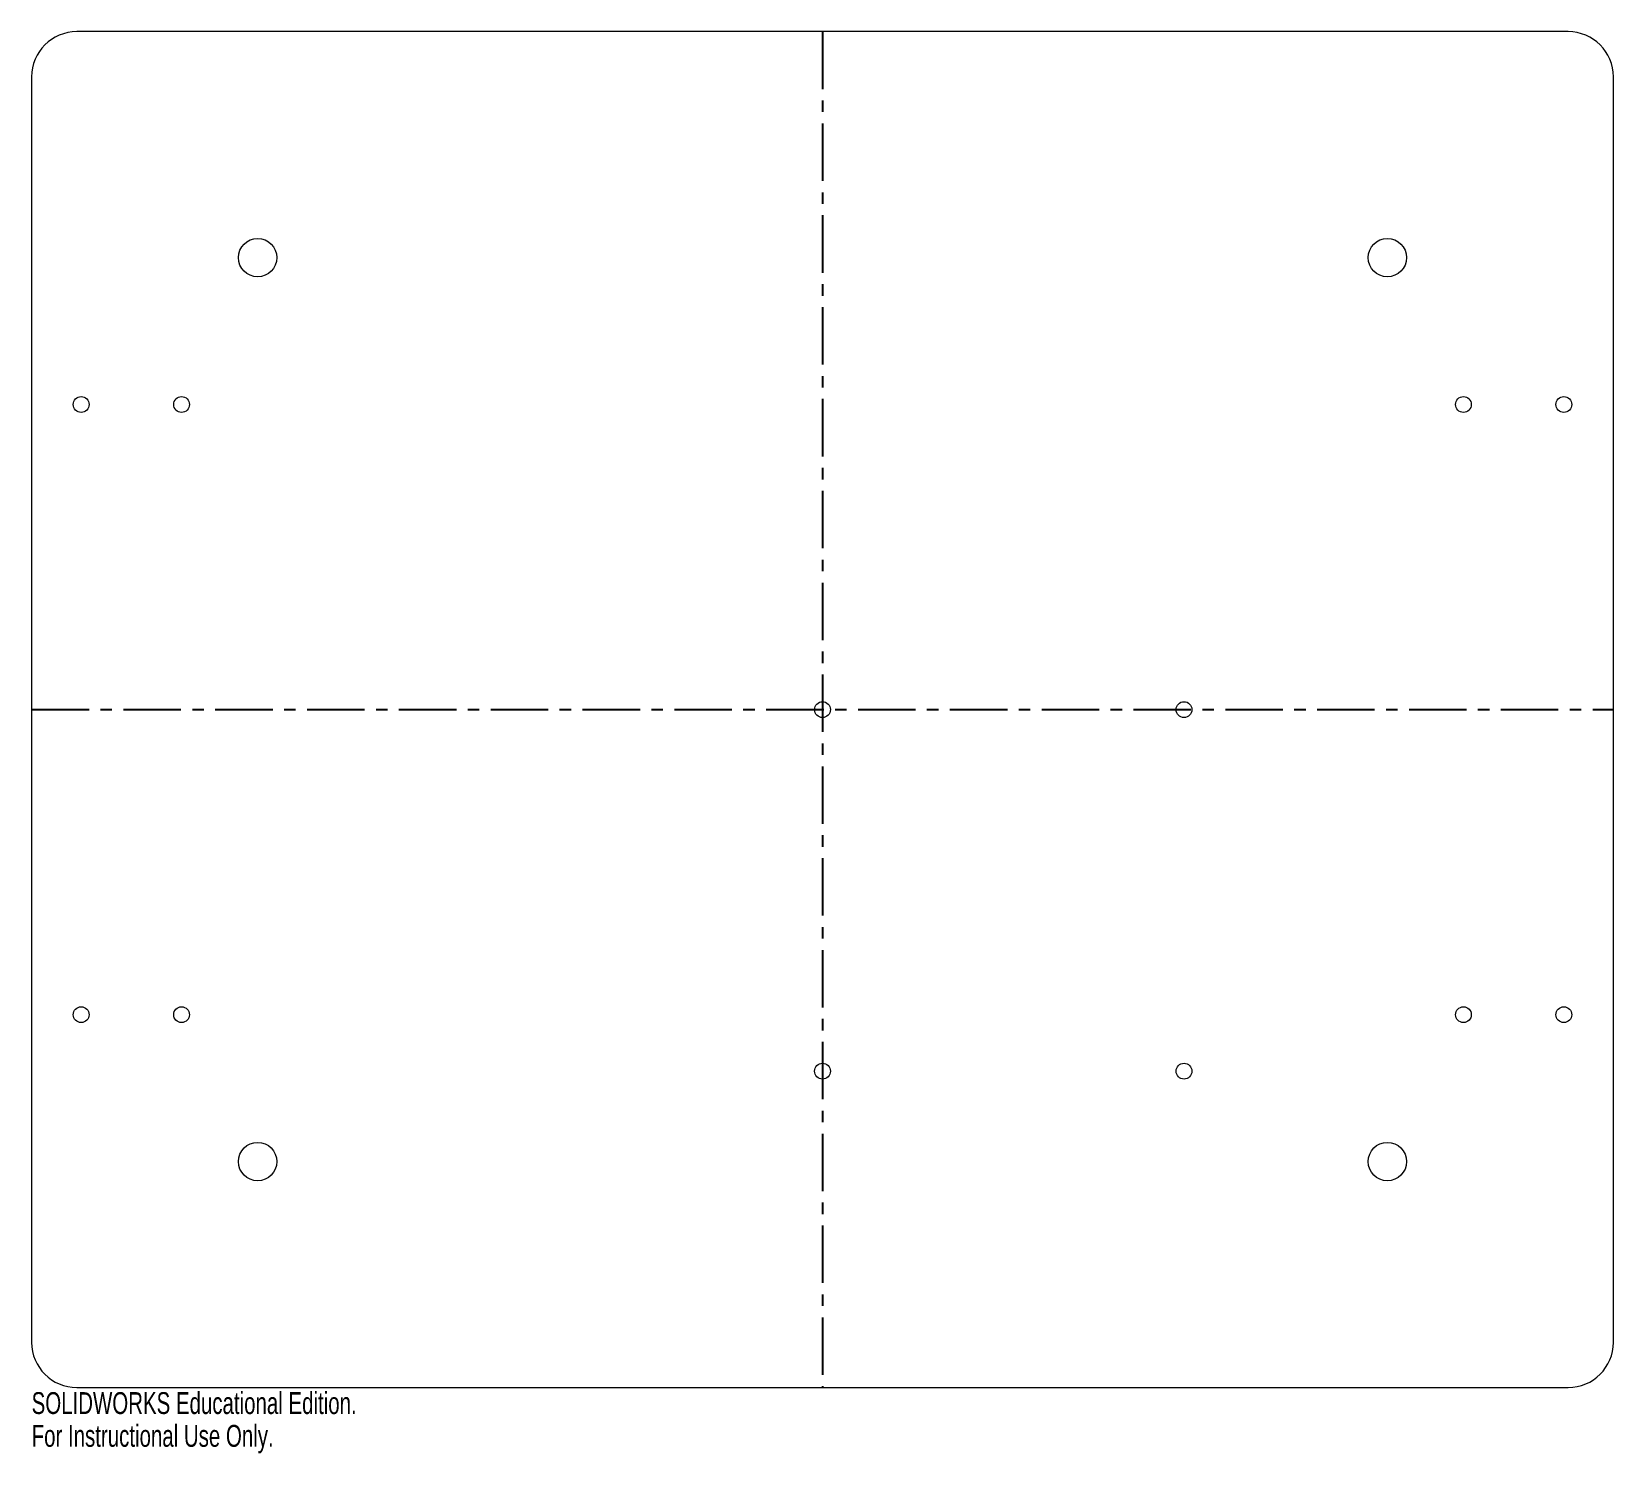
# Model space of a CAD drawing. Header units: millimetres. Extents: x -175 to 175, y -165 to 150.
import ezdxf

# ---------------------------------------------------------------- set-up
doc = ezdxf.new("R2010")
doc.units = ezdxf.units.MM
doc.linetypes.add('CENTERX2', pattern=[20.32, 12.7, -2.54, 2.54, -2.54])
doc.styles.add('SLDTEXTSTYLE0', font='TXT', dxfattribs={"width": 0.7})

msp = doc.modelspace()

# ---------------------------------------------------------------- linework, layer by layer
at = {"color": 7, "linetype": 'Continuous', "lineweight": 15}
for p, q in [((165, 150), (-165, 150)), ((-175, 140), (-175, -140)), ((175, -140), (175, 140)), ((-165, -150), (165, -150))]:
    msp.add_line(p, q, dxfattribs=at)
at = {"color": 7, "linetype": 'CENTERX2'}
for p, q in [((0, 150), (0, -150)), ((-175, 0), (175, 0))]:
    msp.add_line(p, q, dxfattribs=at)
at = {"color": 7, "linetype": 'Continuous', "lineweight": 15}
for centre, radius in [((-125, 100), 4.25), ((125, 100), 4.25), ((-164.05, 67.5), 1.75), ((-141.82, 67.5), 1.75), ((141.82, 67.5), 1.75), ((164.05, 67.5), 1.75), ((0, 0), 1.75), ((80, 0), 1.75), ((-164.05, -67.5), 1.75), ((-141.82, -67.5), 1.75), ((141.82, -67.5), 1.75), ((164.05, -67.5), 1.75), ((0, -80), 1.75), ((80, -80), 1.75), ((-125, -100), 4.25), ((125, -100), 4.25)]:
    msp.add_circle(centre, radius, dxfattribs=at)
for centre, start, end in [((-165, 140), 90, 180), ((165, 140), 0, 90), ((-165, -140), 180, 270), ((165, -140), 270, 0)]:
    msp.add_arc(centre, 10, start, end, dxfattribs=at)

# ---------------------------------------------------------------- texts
at = {"color": 7, "linetype": 'Continuous', "char_height": 4.8336, "attachment_point": 1, "style": 'SLDTEXTSTYLE0'}
for s, insert in [('SOLIDWORKS Educational Edition.', (-175, -151.02)), ('For Instructional Use Only.', (-175, -158.27))]:
    msp.add_mtext(s, dxfattribs=dict(at, insert=insert))

doc.saveas('drawing.dxf')
